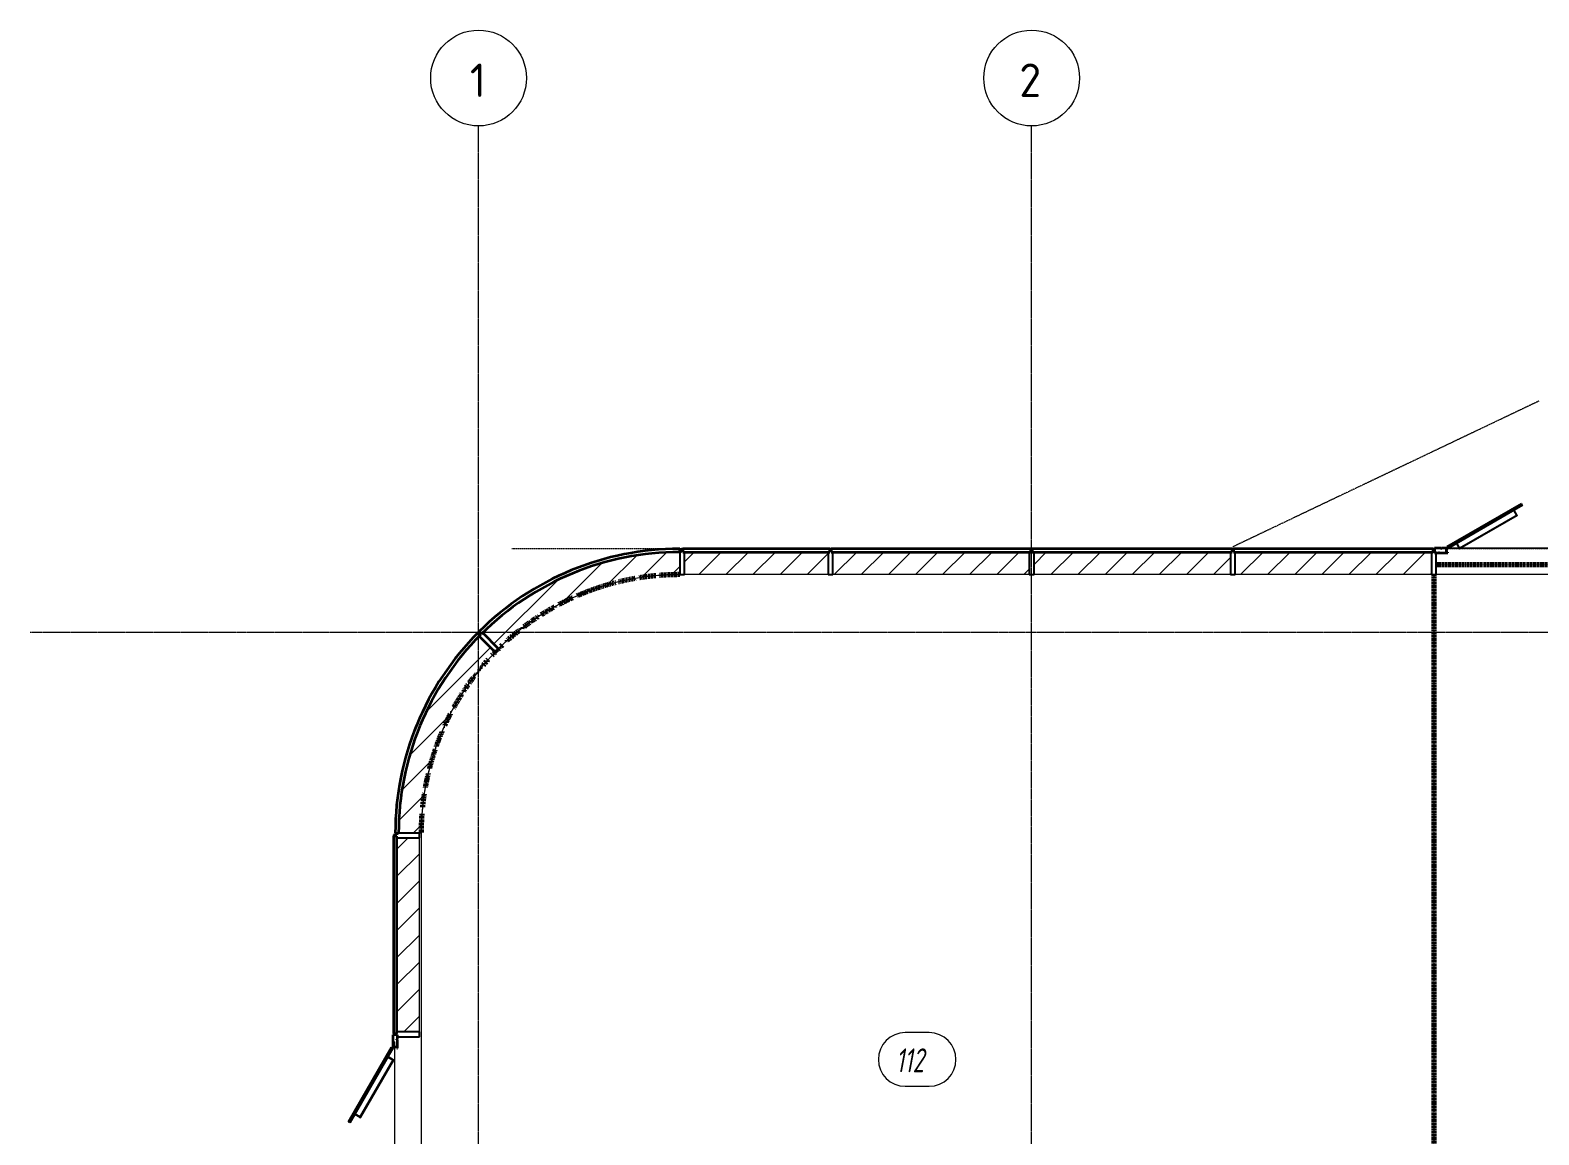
# Model space of a CAD drawing. Header units: millimetres. Extents: x -4948 to 42228, y -4856 to 69378.
# Drawn here: x -4948 to 10805, y 57842 to 69378 of the extents above; entities that cross this region are included whole.
import ezdxf

# ---------------------------------------------------------------- set-up
doc = ezdxf.new("R2010")
doc.units = ezdxf.units.MM
for name, pattern in [('Линия сетки', [22.225, 12.7, -3.175, 3.175, -3.175]), ('ххх_Штрих_ш3п3', [6, 3, -3]), ('Штрих 2 х 1 мм', [3, 2, -1]), ('Штрих 3 х 1_5 мм', [4.5, 3, -1.5])]:
    doc.linetypes.add(name, pattern=pattern)
for name, color, linetype, lineweight in [('A-AREA', 32, 'Continuous', 9), ('A-AREA-IDEN', 2, 'Continuous', 30), ('A-DETL', 90, 'Continuous', 9), ('A-DETL-THIN', 151, 'Continuous', 13), ('A-FLOR', 192, 'Continuous', 13), ('A-GLAZ', 151, 'Continuous', 13), ('A-GLAZ-CURT', 52, 'Continuous', 9), ('A-GLAZ-CWMG', 51, 'Continuous', 9), ('S-GRID', 1, 'Continuous', 30), ('S-GRID-IDEN', 1, 'Continuous', 30)]:
    doc.layers.add(name, color=color, linetype=linetype, lineweight=lineweight)
doc.styles.add('GOST Common', font='GOST_Common.ttf', dxfattribs={"height": 350})
doc.styles.add('ISOCPEUR_B_I', font='', dxfattribs={"width": 0.7, "height": 250})
doc.styles.get('ISOCPEUR_B_I').set_extended_font_data('ISOCPEUR', italic=True, bold=True)
pattern_1 = [(45, (0, 0), (-141.42136, 141.42136), [])]

# ---------------------------------------------------------------- blocks, each defined once
blk = doc.blocks.new('27ELB-RD-AR-0000-BIM_rvt-1-1 этаж отм_ _0_000 лотки')
at = {"layer": 'A-GLAZ', "lineweight": 9}
h = blk.add_hatch(dxfattribs=at)
h.set_pattern_fill('FP_3', color=252, style=0, pattern_type=2)
h.set_pattern_definition(pattern_1)
h.paths.add_polyline_path([(-236, 63073), (-236, 63073), (-236, 63073)], flags=0)
h.paths.add_polyline_path([(-261, 63097), (-119, 63229), (31, 63352), (195, 63468), (353, 63567), (540, 63665), (714, 63742), (894, 63809), (1077, 63864), (1263, 63906), (1452, 63937), (1643, 63956), (1633, 63956), (1440, 63936), (1243, 63903), (1066, 63861), (875, 63803), (700, 63737), (523, 63658), (338, 63558), (188, 63464), (30, 63352), (-123, 63227), (-261, 63097)], flags=0)
h = blk.add_hatch(dxfattribs=at)
h.set_pattern_fill('FP_3', color=252, style=0, pattern_type=2)
h.set_pattern_definition(pattern_1)
h.paths.add_polyline_path([(-60, 62916), (58, 63026), (195, 63138), (338, 63240), (488, 63333), (643, 63416), (804, 63488), (969, 63550), (1137, 63601), (1309, 63641), (1483, 63670), (1658, 63687), (1834, 63693), (1834, 63927), (1641, 63921), (1448, 63901), (1257, 63869), (1068, 63825), (882, 63768), (701, 63699), (524, 63618), (371, 63536), (208, 63435), (52, 63324), (-96, 63203), (-223, 63085), (-57, 62919)], flags=0)
h = blk.add_hatch(dxfattribs=at)
h.set_pattern_fill('FP_13', color=252, style=0, pattern_type=2)
h.set_pattern_definition(pattern_1)
h.paths.add_polyline_path([(-866, 60992), (-860, 61168), (-843, 61344), (-815, 61517), (-775, 61689), (-724, 61858), (-662, 62023), (-589, 62183), (-506, 62339), (-404, 62502), (-311, 62632), (-200, 62768), (-93, 62884), (-259, 63049), (-377, 62922), (-498, 62774), (-609, 62618), (-710, 62456), (-800, 62287), (-879, 62112), (-946, 61932), (-1001, 61749), (-1045, 61563), (-1076, 61374), (-1094, 61183), (-1101, 60992), (-883, 60992)], flags=0)
h = blk.add_hatch(dxfattribs=at)
h.set_pattern_fill('FP_13', color=252, style=0, pattern_type=2)
h.set_pattern_definition(pattern_1)
h.paths.add_polyline_path([(-1136, 60992), (-1136, 60992), (-1129, 61186), (-1110, 61379), (-1076, 61582), (-1035, 61759), (-979, 61944), (-910, 62128), (-830, 62304), (-739, 62475), (-636, 62640), (-524, 62798), (-401, 62948), (-404, 62945), (-526, 62795), (-642, 62632), (-741, 62472), (-839, 62287), (-916, 62112), (-983, 61933), (-1038, 61749), (-1081, 61563), (-1111, 61374), (-1130, 61183), (-1136, 61007)], flags=0)
at = {"layer": 'A-GLAZ-CWMG'}
h = blk.add_hatch(dxfattribs=at)
h.set_pattern_fill('FP_3', color=252, style=0, pattern_type=2)
h.set_pattern_definition(pattern_1)
h.paths.add_polyline_path([(3384, 63693), (3384, 63928), (1884, 63928), (1884, 63693), (2319, 63693)], flags=0)
h = blk.add_hatch(dxfattribs=at)
h.set_pattern_fill('FP_3', color=252, style=0, pattern_type=2)
h.set_pattern_definition(pattern_1)
h.paths.add_polyline_path([(5484, 63693), (5484, 63928), (3434, 63928), (3434, 63693)], flags=0)
h = blk.add_hatch(dxfattribs=at)
h.set_pattern_fill('FP_2', color=252, style=0, pattern_type=2)
h.set_pattern_definition(pattern_1)
h.paths.add_polyline_path([(7584, 63693), (7584, 63928), (5534, 63928), (5534, 63693)], flags=0)
h = blk.add_hatch(dxfattribs=at)
h.set_pattern_fill('FP_2', color=252, style=0, pattern_type=2)
h.set_pattern_definition(pattern_1)
h.paths.add_polyline_path([(9684, 63693), (9684, 63928), (7634, 63928), (7634, 63693), (7765, 63693)], flags=0)
h = blk.add_hatch(dxfattribs=at)
h.set_pattern_fill('FP_3', color=252, style=0, pattern_type=2)
h.set_pattern_definition(pattern_1)
h.paths.add_polyline_path([(-883, 58917), (-883, 60942), (-1118, 60942), (-1118, 58917)], flags=0)
at = {"layer": 'A-AREA', "color": 252, "linetype": 'Штрих 3 х 1_5 мм', "lineweight": 70}
for p, q in [((9709, 63693), (9709, 28142)), ((9734, 63797), (11784, 63797))]:
    blk.add_line(p, q, dxfattribs=at)
for start, end in [(99.9673, 103.6915), (95.2849, 98.9242), (90, 94.4835), (109.0117, 113.2822), (104.3954, 108.934), (118.9137, 122.6426), (114.3696, 117.7399), (123.2941, 127.7346), (128.488, 132.0866), (133.3743, 136.6107), (137.9244, 141.4266), (142.2885, 146.6534), (147.5558, 150.9951), (152.3861, 155.457), (156.8195, 160.5163), (161.154, 165.4746), (166.6736, 169.832), (171.2991, 174.3511), (175.6848, 180)]:
    blk.add_arc((1834, 60992), 2700, start, end, dxfattribs=at)
at = {"layer": 'A-AREA-IDEN', "color": 252, "lineweight": 9}
for p, q in [((4439, 58909), (4189, 58909)), ((4189, 58349), (4439, 58349))]:
    blk.add_line(p, q, dxfattribs=at)
for centre, start, end in [((4189, 58629), 90, 270), ((4439, 58629), 270, 90)]:
    blk.add_arc(centre, 280, start, end, dxfattribs=at)
at = {"layer": 'A-DETL', "color": 252, "linetype": 'Штрих 2 х 1 мм'}
for p, q in [((10805, 65504), (7609, 63982)), ((34383, 63963), (83, 63963))]:
    blk.add_line(p, q, dxfattribs=at)
at = {"layer": 'A-DETL', "color": 252, "linetype": 'ххх_Штрих_ш3п3', "lineweight": 18}
blk.add_line((9709, 63693), (9709, 50492), dxfattribs=at)
at = {"layer": 'A-DETL-THIN', "color": 252, "lineweight": 9}
for p, q in [((11730, 63970), (9788, 63970)), ((-1144, 58813), (-1144, 56813))]:
    blk.add_line(p, q, dxfattribs=at)
at = {"layer": 'A-GLAZ', "color": 252, "lineweight": 35}
for p, q in [((1834, 63927), (1834, 63962)), ((-261, 63097), (-271, 63087)), ((-246, 63062), (-271, 63087)), ((-271, 63087), (-246, 63062)), ((-261, 63097), (-236, 63072)), ((-236, 63072), (-261, 63097)), ((-246, 63062), (-259, 63050)), ((-259, 63050), (-93, 62884)), ((-223, 63085), (-236, 63072)), ((-57, 62919), (-223, 63085)), ((-93, 62884), (-57, 62919)), ((-1136, 60992), (-1101, 60992))]:
    blk.add_line(p, q, dxfattribs=at)
at = {"layer": 'A-GLAZ', "color": 252, "lineweight": 9}
blk.add_line((-866, 60992), (-883, 60992), dxfattribs=at)
for radius, start, end in [(2970, 90, 134.865), (2700, 90.0132, 134.5612), (2970, 135.135, 180), (2700, 135.4388, 180)]:
    blk.add_arc((1834, 60992), radius, start, end, dxfattribs=at)
at = {"layer": 'A-GLAZ', "color": 252, "lineweight": 35}
for radius, start, end in [(2970, 90, 134.865), (2935, 90, 134.8633), (2970, 135.135, 180), (2935, 135.1367, 180)]:
    blk.add_arc((1834, 60992), radius, start, end, dxfattribs=at)
at = {"layer": 'A-GLAZ-CURT', "color": 252, "lineweight": 35}
for p, q in [((9847, 63983), (10627, 64433)), ((9855, 63970), (10634, 64420)), ((3402, 63963), (1866, 63963)), ((1866, 63963), (1866, 63928)), ((3402, 63928), (3402, 63963)), ((5502, 63963), (3416, 63963)), ((3416, 63963), (3416, 63928)), ((5502, 63928), (5502, 63963)), ((7602, 63963), (5516, 63963)), ((5516, 63963), (5516, 63928)), ((7602, 63928), (7602, 63963)), ((9702, 63963), (7616, 63963)), ((7616, 63963), (7616, 63928)), ((9702, 63928), (9702, 63963)), ((9783, 63970), (9716, 63970)), ((9716, 63970), (9716, 63920)), ((9783, 63962), (9783, 63970)), ((9788, 63962), (9783, 63962)), ((9855, 63970), (9788, 63970)), ((9788, 63970), (9788, 63962)), ((9841, 63928), (9841, 63963)), ((9841, 63963), (9855, 63963)), ((9855, 63963), (9855, 63970)), ((1866, 63928), (3402, 63928)), ((3416, 63928), (5502, 63928)), ((5516, 63928), (7602, 63928)), ((7616, 63928), (9702, 63928)), ((9716, 63920), (9761, 63920)), ((9761, 63920), (9761, 63928)), ((9761, 63928), (9766, 63928)), ((9766, 63928), (9766, 63920)), ((9766, 63920), (9855, 63920)), ((9855, 63928), (9841, 63928)), ((9855, 63920), (9855, 63928)), ((-1153, 60960), (-1153, 58899)), ((-1118, 60960), (-1153, 60960)), ((-1118, 58899), (-1118, 60960)), ((-1161, 58885), (-1161, 58818)), ((-1111, 58885), (-1161, 58885)), ((-1161, 58818), (-1153, 58818)), ((-1153, 58813), (-1161, 58813)), ((-1161, 58813), (-1161, 58746)), ((-1153, 58899), (-1118, 58899)), ((-1153, 58818), (-1153, 58813)), ((-1153, 58746), (-1153, 58760)), ((-1153, 58760), (-1118, 58760)), ((-1119, 58835), (-1119, 58840)), ((-1119, 58840), (-1111, 58840)), ((-1111, 58835), (-1119, 58835)), ((-1118, 58760), (-1118, 58746)), ((-1111, 58840), (-1111, 58885)), ((-1111, 58746), (-1111, 58835)), ((-1174, 58754), (-1624, 57974)), ((-1161, 58746), (-1611, 57967)), ((-1161, 58746), (-1153, 58746)), ((-1118, 58746), (-1111, 58746))]:
    blk.add_line(p, q, dxfattribs=at)
at = {"layer": 'A-GLAZ-CURT', "color": 252}
for p, q in [((10634, 64420), (10627, 64433)), ((10578, 64318), (9972, 63968)), ((10579, 64307), (9981, 63962)), ((10574, 64304), (10539, 64365)), ((10580, 64314), (10548, 64370)), ((9855, 63970), (9847, 63983)), ((9974, 63964), (9941, 64020)), ((9985, 63964), (9950, 64025)), ((-1508, 58023), (-1158, 58629)), ((-1497, 58022), (-1152, 58620)), ((-1155, 58616), (-1216, 58651)), ((-1154, 58627), (-1211, 58659)), ((-1161, 58746), (-1174, 58754)), ((-1611, 57967), (-1624, 57974)), ((-1504, 58021), (-1561, 58053)), ((-1495, 58027), (-1556, 58062))]:
    blk.add_line(p, q, dxfattribs=at)
for centre, start, end in [((10576, 64311), 300, 30), ((9978, 63966), 210, 300), ((-1157, 58623), 330, 60), ((-1502, 58025), 240, 330)]:
    blk.add_arc(centre, 5, start, end, dxfattribs=at)
at = {"layer": 'A-GLAZ-CWMG', "color": 252, "lineweight": 25}
for p, q in [((1866, 63963), (1852, 63963)), ((1852, 63963), (1852, 63928)), ((1866, 63928), (1866, 63963)), ((1834, 63928), (1834, 63693)), ((1852, 63928), (1834, 63928)), ((1884, 63928), (1866, 63928)), ((1884, 63693), (1884, 63928)), ((1834, 63693), (1884, 63693)), ((-1118, 60974), (-1153, 60974)), ((-1153, 60974), (-1153, 60960)), ((-1118, 60992), (-1118, 60974)), ((-883, 60992), (-1118, 60992)), ((-883, 60942), (-883, 60992)), ((-1153, 60960), (-1118, 60960)), ((-1118, 60960), (-1118, 60942)), ((-1118, 60942), (-883, 60942))]:
    blk.add_line(p, q, dxfattribs=at)
at = {"layer": 'A-GLAZ-CWMG', "color": 252, "lineweight": 25, "extrusion": (0, 0, -1)}
for p, q in [((3416, 63963), (3402, 63963)), ((3402, 63963), (3402, 63928)), ((3416, 63928), (3416, 63963)), ((5516, 63963), (5502, 63963)), ((5502, 63963), (5502, 63928)), ((5516, 63928), (5516, 63963)), ((7616, 63963), (7602, 63963)), ((7602, 63963), (7602, 63928)), ((7616, 63928), (7616, 63963)), ((9716, 63963), (9702, 63963)), ((9702, 63963), (9702, 63928)), ((9716, 63928), (9716, 63963)), ((3402, 63928), (3384, 63928)), ((3384, 63928), (3384, 63693)), ((3434, 63928), (3416, 63928)), ((3434, 63693), (3434, 63928)), ((5502, 63928), (5484, 63928)), ((5484, 63928), (5484, 63693)), ((5534, 63928), (5516, 63928)), ((5534, 63693), (5534, 63928)), ((7602, 63928), (7584, 63928)), ((7584, 63928), (7584, 63693)), ((7634, 63928), (7616, 63928)), ((7634, 63693), (7634, 63928)), ((9702, 63928), (9684, 63928)), ((9684, 63928), (9684, 63693)), ((9734, 63928), (9716, 63928)), ((9734, 63693), (9734, 63928)), ((3384, 63693), (3434, 63693)), ((5484, 63693), (5534, 63693)), ((7584, 63693), (7634, 63693)), ((9684, 63693), (9734, 63693)), ((-883, 58917), (-1118, 58917)), ((-1118, 58917), (-1118, 58899)), ((-883, 58867), (-883, 58917)), ((-1118, 58899), (-1153, 58899)), ((-1153, 58899), (-1153, 58885)), ((-1153, 58885), (-1118, 58885)), ((-1118, 58885), (-1118, 58867)), ((-1118, 58867), (-883, 58867))]:
    blk.add_line(p, q, dxfattribs=at)
at = {"layer": 'A-GLAZ-CWMG', "color": 252}
for p, q in [((3384, 63693), (1884, 63693)), ((5484, 63693), (3434, 63693)), ((7584, 63693), (5534, 63693)), ((9684, 63693), (7634, 63693)), ((-883, 58917), (-883, 60942))]:
    blk.add_line(p, q, dxfattribs=at)
at = {"layer": 'A-AREA-IDEN', "color": 252, "style": 'ISOCPEUR_B_I', "width": 0.7}
blk.add_text('112', height=250, dxfattribs=at).set_placement((4091, 58495))
blk = doc.blocks.new('Ось сетки - Заголовок сетки - Окружность Simplex-5213-1 этаж отм_ _0_000 лотки')
at = {"layer": 'S-GRID-IDEN', "color": 7, "lineweight": 9}
blk.add_circle((0, 0), 5, dxfattribs=at)
blk = doc.blocks.new('27ELB-RD-KR2-0000-BIM_rvt-1-1 этаж отм_ _0_000 лотки')
at = {"layer": 'A-FLOR', "color": 252, "lineweight": 15}
for p, q in [((16009, 63692), (1834, 63692)), ((-866, 60992), (-866, 44592))]:
    blk.add_line(p, q, dxfattribs=at)
for start, end in [(98.0159, 101.6266), (90, 97.8023), (110.4581, 113.1), (106.4544, 109.2754), (102.348, 105.451), (118.321, 120.75), (114.4062, 116.9248), (126.092, 128.4021), (122.214, 124.5757), (129.9593, 132.2294), (133.8186, 136.1664), (137.7863, 139.9937), (141.6392, 143.8225), (145.487, 147.6535), (149.3308, 151.4874), (153.1713, 155.3259), (157.0092, 159.1714), (160.8449, 163.0286), (164.6787, 166.9079), (168.5109, 170.8355), (172.3417, 174.9087), (176.1714, 180)]:
    blk.add_arc((1834, 60992), 2700, start, end, dxfattribs=at)
at = {"layer": 'S-GRID', "color": 252, "linetype": 'Линия сетки', "lineweight": 9}
for p, q in [((-266, -4856), (-266, 68378)), ((5509, -4856), (5509, 68378)), ((-4948, 63092), (41228, 63092))]:
    blk.add_line(p, q, dxfattribs=at)
at = {"color": 252, "lineweight": 5, "xscale": 99.99999999999993, "yscale": 99.99999999999993, "zscale": 99.99999999999993}
for p in [(-266, 68878), (5509, 68878)]:
    blk.add_blockref('Ось сетки - Заголовок сетки - Окружность Simplex-5213-1 этаж отм_ _0_000 лотки', p, dxfattribs=at)
at = {"layer": 'S-GRID-IDEN', "color": 252, "lineweight": 9, "char_height": 350, "attachment_point": 1, "style": 'GOST Common'}
for s, insert, width in [('\\fGOST Common|b0|i0|c204|p34|;1', (-356, 69030), 208.44), ('\\fGOST Common|b0|i0|c204|p34|;2', (5380, 69030), 304.64)]:
    blk.add_mtext(s, dxfattribs=dict(at, insert=insert, width=width))

msp = doc.modelspace()

# ---------------------------------------------------------------- block references
at = {"lineweight": 5}
for name in ['27ELB-RD-KR2-0000-BIM_rvt-1-1 этаж отм_ _0_000 лотки', '27ELB-RD-AR-0000-BIM_rvt-1-1 этаж отм_ _0_000 лотки']:
    msp.add_blockref(name, (0, 0), dxfattribs=at)

doc.saveas('drawing.dxf')
